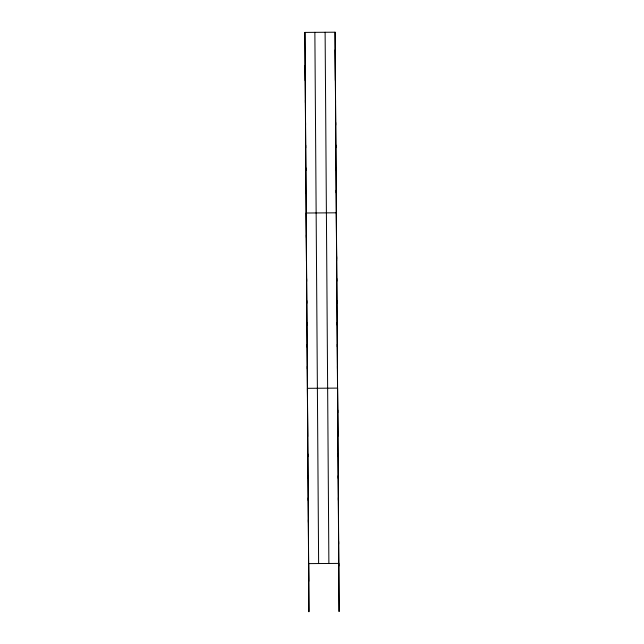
<?xml version="1.0" encoding="UTF-8"?>
<svg xmlns="http://www.w3.org/2000/svg" width="644" height="644" viewBox="0 0 644 644"><rect width="100%" height="100%" fill="white"/><g stroke="black" fill="none" stroke-linecap="round" stroke-linejoin="round"><path stroke-width="0.97" d="M305.167 80.597L304.918 32.409L335.065 32.2L338.841 566.012M335.162 49.846L339.082 611.591L338.833 563.403L308.677 563.613L308.935 611.8L305.095 65.551M325.115 32.272L328.883 563.476M314.868 32.337L318.627 563.548M304.918 32.409L308.774 581.258M338.672 541.491L338.688 544.1M338.205 475.755L338.221 478.363M338.366 497.667L338.374 500.275M338.519 519.579L338.535 522.187M337.746 410.019L337.754 412.627M337.899 431.931L337.915 434.539M338.052 453.843L338.068 456.451M337.118 322.37L337.134 324.978M337.279 344.282L337.287 346.891M337.432 366.195L337.448 368.803M337.842 436.294L337.585 388.107L307.438 388.316L307.695 436.503M336.659 256.634L336.667 259.242M336.812 278.546L336.828 281.154M336.965 300.458L336.981 303.066M336.184 190.238L336.2 192.838M336.595 260.997L336.345 212.81L306.198 213.019L306.447 261.206M335.709 122.505L335.717 125.113M335.87 145.085L335.878 147.685M336.023 167.657L336.039 170.266M335.065 32.2L335.323 80.387M335.548 99.933L335.556 102.533M308.371 519.789L308.387 522.397M308.524 541.701L308.54 544.309M307.904 454.052L307.921 456.66M308.057 475.964L308.074 478.573M308.218 497.876L308.226 500.485M306.818 300.668L306.834 303.268M306.971 322.58L306.987 325.18M307.132 344.492L307.14 347.092M307.285 366.404L307.301 369.004M306.351 234.931L306.367 237.531M306.512 256.843L306.52 259.443M306.665 278.755L306.681 281.356M305.876 167.867L305.892 170.467M306.037 190.439L306.053 193.047M305.401 100.134L305.409 102.742M305.562 122.714L305.57 125.314M305.715 145.286L305.731 147.895"/></g></svg>
